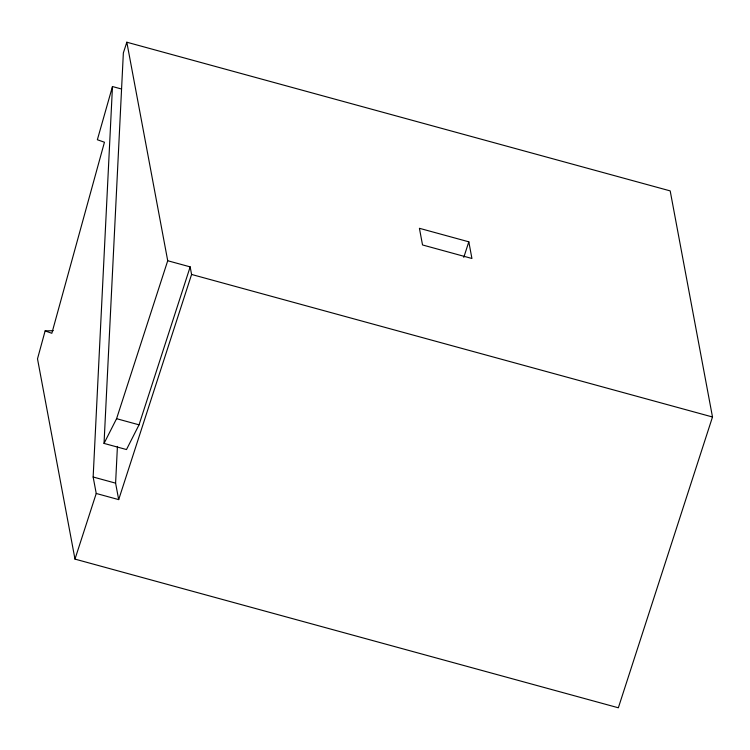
<?xml version="1.0" encoding="UTF-8"?>
<svg xmlns="http://www.w3.org/2000/svg" width="750" height="750" viewBox="0 0 750 750"><rect width="100%" height="100%" fill="white"/><g stroke="black" fill="none" stroke-linecap="round" stroke-linejoin="round"><path stroke-width="1.12" d="M126.825 42.216L167.719 260.738L190.172 266.878L139.031 424.828L126.487 449.55L104.034 443.409L123.356 52.931L126.825 42.216L670.191 190.894L712.5 416.991L618.347 707.784L74.981 559.106L96.234 493.472L93.15 477.009L112.472 86.541L121.519 89.006M96.234 493.472L118.688 499.612L115.603 483.15L117.422 446.409M53.297 330.656L45.122 330.919L37.5 358.828L74.981 559.106M112.472 86.541L97.359 139.744L104.447 142.228L51.844 333.281L45.122 330.919M104.034 443.409L116.578 418.688L167.719 260.738M118.688 499.612L191.588 274.453L190.172 266.878M463.781 257.372L468.816 241.819L419.419 228.3L422.531 244.959L471.928 258.478L468.816 241.819M191.588 274.453L712.5 416.991M116.578 418.688L139.031 424.828M93.15 477.009L115.603 483.15"/></g></svg>
